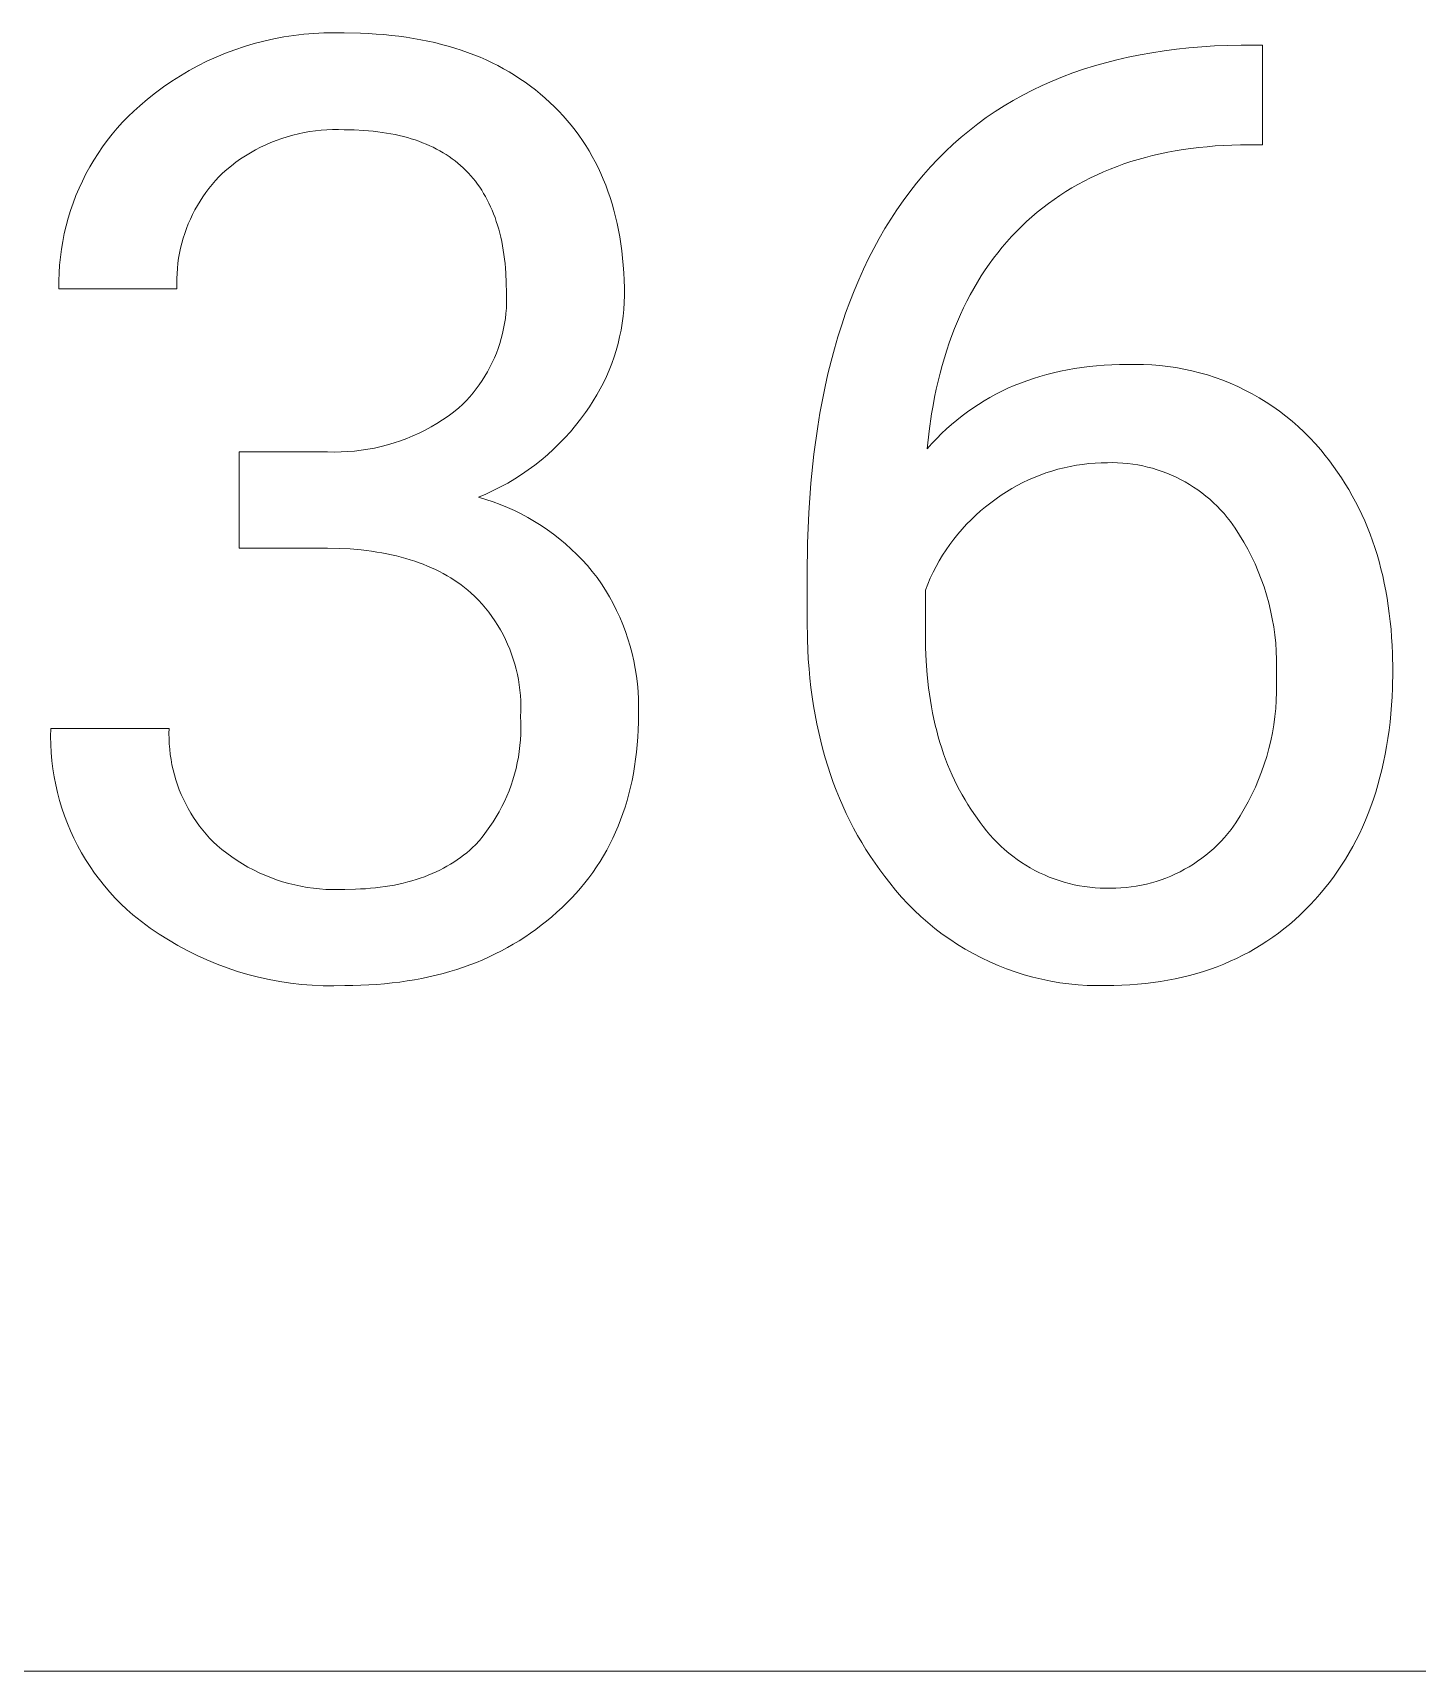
# Model space of a CAD drawing. Header units: millimetres. Extents: x 0 to 5466, y 0 to 3819.
# Drawn here: x 4465.8 to 4543.1, y 305.5 to 397 of the extents above; entities that cross this region are included whole.
import ezdxf

# ---------------------------------------------------------------- set-up
doc = ezdxf.new("R2010")
doc.units = ezdxf.units.MM
doc.header["$MEASUREMENT"] = 0
doc.layers.add('Domyślny', color=7, linetype='Continuous', true_color=0x000000)

msp = doc.modelspace()

# ---------------------------------------------------------------- linework, layer by layer
at = {"layer": 'Domyślny', "color": 18, "lineweight": 15, "true_color": 0x000000}
for p, q in [((4482.035, 396.997), (4482.599, 397.005)), ((4482.599, 397.005), (4483.163, 396.992)), ((4477.066, 396.061), (4477.601, 396.241)), ((4477.601, 396.241), (4478.142, 396.402)), ((4478.142, 396.402), (4478.687, 396.545)), ((4478.687, 396.545), (4479.238, 396.668)), ((4479.238, 396.668), (4479.792, 396.773)), ((4479.792, 396.773), (4480.349, 396.858)), ((4480.349, 396.858), (4480.91, 396.924)), ((4480.91, 396.924), (4481.472, 396.97)), ((4481.472, 396.97), (4482.035, 396.997)), ((4483.163, 396.992), (4484.068, 396.978)), ((4484.068, 396.978), (4484.512, 396.959)), ((4484.512, 396.959), (4484.949, 396.933)), ((4484.949, 396.933), (4485.379, 396.899)), ((4485.379, 396.899), (4485.804, 396.858)), ((4485.804, 396.858), (4486.222, 396.809)), ((4486.222, 396.809), (4486.634, 396.753)), ((4486.634, 396.753), (4487.039, 396.689)), ((4487.039, 396.689), (4487.439, 396.618)), ((4487.439, 396.618), (4487.832, 396.539)), ((4487.832, 396.539), (4488.219, 396.452)), ((4488.219, 396.452), (4488.599, 396.358)), ((4488.599, 396.358), (4488.974, 396.256)), ((4488.974, 396.256), (4489.342, 396.147)), ((4489.342, 396.147), (4489.704, 396.03)), ((4528.946, 395.995), (4529.635, 396.084)), ((4529.635, 396.084), (4530.335, 396.159)), ((4530.335, 396.159), (4531.047, 396.22)), ((4531.047, 396.22), (4531.77, 396.266)), ((4531.77, 396.266), (4532.505, 396.298)), ((4532.505, 396.298), (4533.252, 396.315)), ((4533.252, 396.315), (4534.435, 396.315)), ((4534.435, 396.315), (4534.435, 390.746)), ((4475, 395.161), (4475.504, 395.413)), ((4475.504, 395.413), (4476.017, 395.647)), ((4476.017, 395.647), (4476.538, 395.863)), ((4476.538, 395.863), (4477.066, 396.061)), ((4489.704, 396.03), (4490.059, 395.906)), ((4490.059, 395.906), (4490.409, 395.773)), ((4490.409, 395.773), (4490.752, 395.634)), ((4490.752, 395.634), (4491.089, 395.486)), ((4491.089, 395.486), (4491.419, 395.331)), ((4491.419, 395.331), (4491.744, 395.168)), ((4491.744, 395.168), (4492.062, 394.998)), ((4525.059, 395.155), (4525.678, 395.331)), ((4525.678, 395.331), (4526.308, 395.493)), ((4526.308, 395.493), (4526.95, 395.64)), ((4526.95, 395.64), (4527.604, 395.773)), ((4527.604, 395.773), (4528.269, 395.891)), ((4528.269, 395.891), (4528.946, 395.995)), ((4473.077, 393.984), (4473.542, 394.303)), ((4473.542, 394.303), (4474.018, 394.606)), ((4474.018, 394.606), (4474.504, 394.892)), ((4474.504, 394.892), (4475, 395.161)), ((4492.062, 394.998), (4492.374, 394.82)), ((4492.374, 394.82), (4492.68, 394.634)), ((4492.68, 394.634), (4492.98, 394.44)), ((4492.98, 394.44), (4493.273, 394.239)), ((4522.14, 394.058), (4522.7, 394.307)), ((4522.7, 394.307), (4523.273, 394.54)), ((4523.273, 394.54), (4523.857, 394.76)), ((4523.857, 394.76), (4524.452, 394.965)), ((4524.452, 394.965), (4525.059, 395.155)), ((4472.181, 393.299), (4472.623, 393.65)), ((4472.623, 393.65), (4473.077, 393.984)), ((4493.273, 394.239), (4493.56, 394.03)), ((4493.56, 394.03), (4493.841, 393.813)), ((4493.841, 393.813), (4494.116, 393.588)), ((4494.116, 393.588), (4494.385, 393.356)), ((4494.385, 393.356), (4494.647, 393.116)), ((4520.527, 393.227), (4521.053, 393.519)), ((4521.053, 393.519), (4521.591, 393.796)), ((4521.591, 393.796), (4522.14, 394.058)), ((4471.102, 392.328), (4471.422, 392.636)), ((4471.422, 392.636), (4471.751, 392.934)), ((4471.751, 392.934), (4472.181, 393.299)), ((4494.647, 393.116), (4494.903, 392.872)), ((4494.903, 392.872), (4495.15, 392.623)), ((4495.15, 392.623), (4495.389, 392.367)), ((4519.02, 392.265), (4519.511, 392.6)), ((4519.511, 392.6), (4520.013, 392.921)), ((4520.013, 392.921), (4520.527, 393.227)), ((4470.209, 391.34), (4470.496, 391.679)), ((4470.496, 391.679), (4470.794, 392.009)), ((4470.794, 392.009), (4471.102, 392.328)), ((4481.558, 391.532), (4481.239, 391.488)), ((4481.878, 391.565), (4481.558, 391.532)), ((4482.198, 391.587), (4481.878, 391.565)), ((4482.52, 391.598), (4482.198, 391.587)), ((4482.841, 391.598), (4482.52, 391.598)), ((4483.163, 391.587), (4482.841, 391.598)), ((4483.72, 391.578), (4483.163, 391.587)), ((4484.26, 391.552), (4483.72, 391.578)), ((4484.524, 391.532), (4484.26, 391.552)), ((4484.783, 391.507), (4484.524, 391.532)), ((4495.389, 392.367), (4495.621, 392.105)), ((4495.621, 392.105), (4495.844, 391.837)), ((4495.844, 391.837), (4496.059, 391.563)), ((4496.059, 391.563), (4496.266, 391.283)), ((4517.617, 391.173), (4518.073, 391.552)), ((4518.073, 391.552), (4518.54, 391.916)), ((4518.54, 391.916), (4519.02, 392.265)), ((4469.42, 390.268), (4469.671, 390.634)), ((4469.671, 390.634), (4469.934, 390.992)), ((4469.934, 390.992), (4470.209, 391.34)), ((4478.492, 390.613), (4478.207, 390.465)), ((4478.782, 390.752), (4478.492, 390.613)), ((4479.077, 390.88), (4478.782, 390.752)), ((4479.376, 390.998), (4479.077, 390.88)), ((4479.679, 391.106), (4479.376, 390.998)), ((4479.985, 391.204), (4479.679, 391.106)), ((4480.295, 391.291), (4479.985, 391.204)), ((4480.607, 391.367), (4480.295, 391.291)), ((4480.922, 391.433), (4480.607, 391.367)), ((4481.239, 391.488), (4480.922, 391.433)), ((4485.037, 391.479), (4484.783, 391.507)), ((4485.287, 391.445), (4485.037, 391.479)), ((4485.533, 391.408), (4485.287, 391.445)), ((4485.774, 391.366), (4485.533, 391.408)), ((4486.011, 391.319), (4485.774, 391.366)), ((4486.243, 391.268), (4486.011, 391.319)), ((4486.471, 391.213), (4486.243, 391.268)), ((4486.695, 391.153), (4486.471, 391.213)), ((4486.914, 391.089), (4486.695, 391.153)), ((4487.128, 391.02), (4486.914, 391.089)), ((4487.338, 390.947), (4487.128, 391.02)), ((4487.544, 390.869), (4487.338, 390.947)), ((4487.746, 390.787), (4487.544, 390.869)), ((4487.943, 390.701), (4487.746, 390.787)), ((4488.135, 390.61), (4487.943, 390.701)), ((4488.323, 390.515), (4488.135, 390.61)), ((4496.266, 391.283), (4496.466, 390.997)), ((4496.466, 390.997), (4496.657, 390.705)), ((4496.657, 390.705), (4496.84, 390.407)), ((4516.739, 390.373), (4517.172, 390.78)), ((4517.172, 390.78), (4517.617, 391.173)), ((4530.894, 390.599), (4530.448, 390.545)), ((4531.346, 390.645), (4530.894, 390.599)), ((4531.805, 390.683), (4531.346, 390.645)), ((4532.269, 390.712), (4531.805, 390.683)), ((4532.739, 390.733), (4532.269, 390.712)), ((4533.216, 390.746), (4532.739, 390.733)), ((4534.435, 390.746), (4533.216, 390.746)), ((4468.956, 389.511), (4469.182, 389.893)), ((4469.182, 389.893), (4469.42, 390.268)), ((4477.121, 389.776), (4476.865, 389.582)), ((4477.383, 389.962), (4477.121, 389.776)), ((4477.652, 390.139), (4477.383, 389.962)), ((4477.927, 390.307), (4477.652, 390.139)), ((4478.207, 390.465), (4477.927, 390.307)), ((4488.507, 390.415), (4488.323, 390.515)), ((4488.686, 390.31), (4488.507, 390.415)), ((4488.861, 390.202), (4488.686, 390.31)), ((4489.031, 390.089), (4488.861, 390.202)), ((4489.197, 389.971), (4489.031, 390.089)), ((4489.359, 389.849), (4489.197, 389.971)), ((4489.516, 389.723), (4489.359, 389.849)), ((4489.669, 389.592), (4489.516, 389.723)), ((4496.84, 390.407), (4497.015, 390.103)), ((4497.015, 390.103), (4497.182, 389.793)), ((4497.182, 389.793), (4497.341, 389.477)), ((4515.909, 389.515), (4516.318, 389.951)), ((4516.318, 389.951), (4516.739, 390.373)), ((4526.707, 389.681), (4526.322, 389.543)), ((4527.099, 389.81), (4526.707, 389.681)), ((4527.496, 389.931), (4527.099, 389.81)), ((4527.9, 390.044), (4527.496, 389.931)), ((4528.309, 390.148), (4527.9, 390.044)), ((4528.725, 390.244), (4528.309, 390.148)), ((4529.147, 390.332), (4528.725, 390.244)), ((4529.574, 390.411), (4529.147, 390.332)), ((4530.008, 390.482), (4529.574, 390.411)), ((4530.448, 390.545), (4530.008, 390.482)), ((4468.544, 388.724), (4468.743, 389.121)), ((4468.743, 389.121), (4468.956, 389.511)), ((4476.173, 388.963), (4475.978, 388.753)), ((4476.374, 389.166), (4476.173, 388.963)), ((4476.616, 389.378), (4476.374, 389.166)), ((4476.865, 389.582), (4476.616, 389.378)), ((4489.817, 389.456), (4489.669, 389.592)), ((4489.961, 389.317), (4489.817, 389.456)), ((4490.1, 389.172), (4489.961, 389.317)), ((4490.235, 389.024), (4490.1, 389.172)), ((4490.366, 388.87), (4490.235, 389.024)), ((4490.492, 388.713), (4490.366, 388.87)), ((4497.341, 389.477), (4497.491, 389.155)), ((4497.491, 389.155), (4497.634, 388.827)), ((4497.634, 388.827), (4497.769, 388.493)), ((4515.124, 388.599), (4515.511, 389.064)), ((4515.511, 389.064), (4515.909, 389.515)), ((4524.842, 388.907), (4524.487, 388.728)), ((4525.203, 389.079), (4524.842, 388.907)), ((4525.57, 389.242), (4525.203, 389.079)), ((4525.943, 389.396), (4525.57, 389.242)), ((4526.322, 389.543), (4525.943, 389.396)), ((4468.027, 387.497), (4468.185, 387.912)), ((4468.185, 387.912), (4468.358, 388.321)), ((4468.358, 388.321), (4468.544, 388.724)), ((4475.275, 387.851), (4475.119, 387.611)), ((4475.439, 388.085), (4475.275, 387.851)), ((4475.611, 388.314), (4475.439, 388.085)), ((4475.791, 388.536), (4475.611, 388.314)), ((4475.978, 388.753), (4475.791, 388.536)), ((4490.613, 388.551), (4490.492, 388.713)), ((4490.731, 388.384), (4490.613, 388.551)), ((4490.844, 388.213), (4490.731, 388.384)), ((4490.952, 388.038), (4490.844, 388.213)), ((4491.056, 387.858), (4490.952, 388.038)), ((4491.156, 387.673), (4491.056, 387.858)), ((4497.769, 388.493), (4497.895, 388.153)), ((4497.895, 388.153), (4498.013, 387.807)), ((4514.384, 387.627), (4514.748, 388.119)), ((4514.748, 388.119), (4515.124, 388.599)), ((4523.128, 387.925), (4522.804, 387.703)), ((4523.459, 388.138), (4523.128, 387.925)), ((4523.796, 388.343), (4523.459, 388.138)), ((4524.138, 388.54), (4523.796, 388.343)), ((4524.487, 388.728), (4524.138, 388.54)), ((4467.752, 386.653), (4467.882, 387.077)), ((4467.882, 387.077), (4468.027, 387.497)), ((4474.83, 387.117), (4474.699, 386.862)), ((4474.97, 387.366), (4474.83, 387.117)), ((4475.119, 387.611), (4474.97, 387.366)), ((4491.251, 387.484), (4491.156, 387.673)), ((4491.341, 387.291), (4491.251, 387.484)), ((4491.428, 387.093), (4491.341, 387.291)), ((4491.51, 386.891), (4491.428, 387.093)), ((4498.013, 387.807), (4498.124, 387.455)), ((4498.124, 387.455), (4498.226, 387.097)), ((4498.226, 387.097), (4498.32, 386.733)), ((4513.691, 386.603), (4514.032, 387.122)), ((4514.032, 387.122), (4514.384, 387.627)), ((4521.867, 386.987), (4521.567, 386.732)), ((4522.173, 387.234), (4521.867, 386.987)), ((4522.486, 387.473), (4522.173, 387.234)), ((4522.804, 387.703), (4522.486, 387.473)), ((4467.535, 385.792), (4467.636, 386.224)), ((4467.636, 386.224), (4467.752, 386.653)), ((4474.357, 386.075), (4474.262, 385.805)), ((4474.462, 386.341), (4474.357, 386.075)), ((4474.576, 386.604), (4474.462, 386.341)), ((4474.699, 386.862), (4474.576, 386.604)), ((4491.587, 386.684), (4491.51, 386.891)), ((4491.66, 386.473), (4491.587, 386.684)), ((4491.729, 386.258), (4491.66, 386.473)), ((4491.793, 386.038), (4491.729, 386.258)), ((4491.853, 385.813), (4491.793, 386.038)), ((4498.32, 386.733), (4498.406, 386.364)), ((4498.406, 386.364), (4498.483, 385.988)), ((4513.046, 385.526), (4513.363, 386.071)), ((4513.363, 386.071), (4513.691, 386.603)), ((4520.985, 386.196), (4520.705, 385.916)), ((4521.273, 386.468), (4520.985, 386.196)), ((4521.567, 386.732), (4521.273, 386.468)), ((4467.376, 384.919), (4467.448, 385.357)), ((4467.448, 385.357), (4467.535, 385.792)), ((4474.097, 385.257), (4474.029, 384.979)), ((4474.175, 385.532), (4474.097, 385.257)), ((4474.262, 385.805), (4474.175, 385.532)), ((4491.908, 385.584), (4491.853, 385.813)), ((4491.959, 385.35), (4491.908, 385.584)), ((4492.005, 385.113), (4491.959, 385.35)), ((4492.047, 384.87), (4492.005, 385.113)), ((4498.483, 385.988), (4498.553, 385.606)), ((4498.553, 385.606), (4498.614, 385.219)), ((4498.614, 385.219), (4498.668, 384.826)), ((4512.742, 384.968), (4513.046, 385.526)), ((4520.169, 385.336), (4519.912, 385.035)), ((4520.433, 385.629), (4520.169, 385.336)), ((4520.705, 385.916), (4520.433, 385.629)), ((4467.276, 384.036), (4467.318, 384.478)), ((4467.318, 384.478), (4467.376, 384.919)), ((4473.921, 384.417), (4473.881, 384.134)), ((4473.97, 384.699), (4473.921, 384.417)), ((4474.029, 384.979), (4473.97, 384.699)), ((4492.085, 384.623), (4492.047, 384.87)), ((4492.118, 384.372), (4492.085, 384.623)), ((4492.147, 384.116), (4492.118, 384.372)), ((4498.668, 384.826), (4498.713, 384.426)), ((4498.713, 384.426), (4498.75, 384.021)), ((4512.168, 383.813), (4512.449, 384.397)), ((4512.449, 384.397), (4512.742, 384.968)), ((4519.42, 384.413), (4519.185, 384.091)), ((4519.662, 384.727), (4519.42, 384.413)), ((4519.912, 385.035), (4519.662, 384.727)), ((4467.235, 383.149), (4467.248, 383.593)), ((4467.248, 383.593), (4467.276, 384.036)), ((4473.819, 383.278), (4473.818, 382.991)), ((4473.83, 383.564), (4473.819, 383.278)), ((4473.851, 383.849), (4473.83, 383.564)), ((4473.881, 384.134), (4473.851, 383.849)), ((4492.171, 383.856), (4492.147, 384.116)), ((4492.191, 383.591), (4492.171, 383.856)), ((4492.218, 383.048), (4492.191, 383.591)), ((4498.75, 384.021), (4498.778, 383.61)), ((4498.778, 383.61), (4498.799, 383.193)), ((4511.9, 383.216), (4512.168, 383.813)), ((4518.738, 383.427), (4518.525, 383.085)), ((4518.958, 383.763), (4518.738, 383.427)), ((4519.185, 384.091), (4518.958, 383.763)), ((4467.238, 382.705), (4467.235, 383.149)), ((4473.826, 382.705), (4467.238, 382.705)), ((4473.818, 382.991), (4473.826, 382.705)), ((4492.227, 382.487), (4492.218, 383.048)), ((4492.234, 382.2), (4492.227, 382.487)), ((4498.799, 383.193), (4498.811, 382.77)), ((4498.811, 382.77), (4498.815, 382.341)), ((4511.398, 381.981), (4511.643, 382.605)), ((4511.643, 382.605), (4511.9, 383.216)), ((4518.123, 382.379), (4517.932, 382.016)), ((4518.32, 382.735), (4518.123, 382.379)), ((4518.525, 383.085), (4518.32, 382.735)), ((4492.196, 381.34), (4492.219, 381.626)), ((4492.219, 381.626), (4492.232, 381.913)), ((4492.232, 381.913), (4492.234, 382.2)), ((4498.779, 381.564), (4498.741, 381.177)), ((4498.804, 381.952), (4498.779, 381.564)), ((4498.815, 382.341), (4498.804, 381.952)), ((4511.165, 381.345), (4511.398, 381.981)), ((4517.75, 381.645), (4517.574, 381.268)), ((4517.932, 382.016), (4517.75, 381.645)), ((4492.069, 380.488), (4492.122, 380.771)), ((4492.122, 380.771), (4492.164, 381.055)), ((4492.164, 381.055), (4492.196, 381.34)), ((4498.69, 380.792), (4498.625, 380.408)), ((4498.741, 381.177), (4498.69, 380.792)), ((4510.735, 380.031), (4510.944, 380.695)), ((4510.944, 380.695), (4511.165, 381.345)), ((4517.406, 380.884), (4517.246, 380.493)), ((4517.574, 381.268), (4517.406, 380.884)), ((4491.763, 379.383), (4491.854, 379.655)), ((4491.854, 379.655), (4491.935, 379.93)), ((4491.935, 379.93), (4492.007, 380.208)), ((4492.007, 380.208), (4492.069, 380.488)), ((4498.456, 379.649), (4498.352, 379.274)), ((4498.547, 380.027), (4498.456, 379.649)), ((4498.625, 380.408), (4498.547, 380.027)), ((4510.538, 379.355), (4510.735, 380.031)), ((4516.947, 379.689), (4516.809, 379.277)), ((4517.093, 380.094), (4516.947, 379.689)), ((4517.246, 380.493), (4517.093, 380.094)), ((4491.434, 378.587), (4491.553, 378.848)), ((4491.553, 378.848), (4491.663, 379.114)), ((4491.663, 379.114), (4491.763, 379.383)), ((4498.235, 378.903), (4498.106, 378.536)), ((4498.352, 379.274), (4498.235, 378.903)), ((4510.353, 378.666), (4510.538, 379.355)), ((4516.678, 378.858), (4516.554, 378.431)), ((4516.809, 379.277), (4516.678, 378.858)), ((4490.87, 377.588), (4491.024, 377.83)), ((4491.024, 377.83), (4491.169, 378.078)), ((4491.169, 378.078), (4491.306, 378.33)), ((4491.306, 378.33), (4491.434, 378.587)), ((4497.809, 377.817), (4497.642, 377.466)), ((4497.964, 378.174), (4497.809, 377.817)), ((4498.106, 378.536), (4497.964, 378.174)), ((4510.018, 377.247), (4510.18, 377.963)), ((4510.18, 377.963), (4510.353, 378.666)), ((4516.438, 377.998), (4516.329, 377.558)), ((4516.554, 378.431), (4516.438, 377.998)), ((4521.648, 377.704), (4522.017, 377.819)), ((4522.017, 377.819), (4522.392, 377.924)), ((4522.392, 377.924), (4522.773, 378.021)), ((4522.773, 378.021), (4523.159, 378.108)), ((4523.159, 378.108), (4523.552, 378.186)), ((4523.552, 378.186), (4523.95, 378.254)), ((4523.95, 378.254), (4524.354, 378.314)), ((4524.354, 378.314), (4524.764, 378.364)), ((4524.764, 378.364), (4525.179, 378.406)), ((4525.179, 378.406), (4525.601, 378.438)), ((4525.601, 378.438), (4526.028, 378.461)), ((4526.028, 378.461), (4526.461, 378.475)), ((4526.461, 378.475), (4526.9, 378.479)), ((4526.9, 378.479), (4527.352, 378.49)), ((4527.352, 378.49), (4527.805, 378.485)), ((4527.805, 378.485), (4528.257, 378.465)), ((4528.257, 378.465), (4528.708, 378.429)), ((4528.708, 378.429), (4529.158, 378.379)), ((4529.158, 378.379), (4529.605, 378.313)), ((4529.605, 378.313), (4530.051, 378.232)), ((4530.051, 378.232), (4530.493, 378.136)), ((4530.493, 378.136), (4530.932, 378.026)), ((4530.932, 378.026), (4531.367, 377.9)), ((4531.367, 377.9), (4531.797, 377.76)), ((4490.172, 376.677), (4490.358, 376.895)), ((4490.358, 376.895), (4490.537, 377.12)), ((4490.537, 377.12), (4490.707, 377.351)), ((4490.707, 377.351), (4490.87, 377.588)), ((4497.463, 377.121), (4497.272, 376.782)), ((4497.642, 377.466), (4497.463, 377.121)), ((4509.869, 376.518), (4510.018, 377.247)), ((4516.228, 377.111), (4516.134, 376.657)), ((4516.329, 377.558), (4516.228, 377.111)), ((4519.555, 376.824), (4519.889, 376.993)), ((4519.889, 376.993), (4520.229, 377.154)), ((4520.229, 377.154), (4520.575, 377.305)), ((4520.575, 377.305), (4520.927, 377.447)), ((4520.927, 377.447), (4521.285, 377.58)), ((4521.285, 377.58), (4521.648, 377.704)), ((4531.797, 377.76), (4532.222, 377.606)), ((4532.222, 377.606), (4532.642, 377.437)), ((4532.642, 377.437), (4533.056, 377.254)), ((4533.056, 377.254), (4533.463, 377.057)), ((4533.463, 377.057), (4533.864, 376.847)), ((4489.274, 375.829), (4489.569, 376.062)), ((4489.569, 376.062), (4489.777, 376.26)), ((4489.777, 376.26), (4489.978, 376.465)), ((4489.978, 376.465), (4490.172, 376.677)), ((4496.856, 376.125), (4496.631, 375.807)), ((4497.07, 376.45), (4496.856, 376.125)), ((4497.272, 376.782), (4497.07, 376.45)), ((4509.732, 375.776), (4509.869, 376.518)), ((4516.047, 376.195), (4515.968, 375.727)), ((4516.134, 376.657), (4516.047, 376.195)), ((4517.968, 375.838), (4518.274, 376.053)), ((4518.274, 376.053), (4518.585, 376.26)), ((4518.585, 376.26), (4518.903, 376.457)), ((4518.903, 376.457), (4519.226, 376.645)), ((4519.226, 376.645), (4519.555, 376.824)), ((4533.864, 376.847), (4534.257, 376.623)), ((4534.257, 376.623), (4534.643, 376.386)), ((4534.643, 376.386), (4535.02, 376.136)), ((4535.02, 376.136), (4535.389, 375.874)), ((4488.016, 375.003), (4488.341, 375.193)), ((4488.341, 375.193), (4488.659, 375.395)), ((4488.659, 375.395), (4488.97, 375.607)), ((4488.97, 375.607), (4489.274, 375.829)), ((4496.085, 375.081), (4495.793, 374.733)), ((4496.364, 375.44), (4496.085, 375.081)), ((4496.631, 375.807), (4496.364, 375.44)), ((4509.606, 375.02), (4509.732, 375.776)), ((4515.968, 375.727), (4515.832, 374.769)), ((4516.801, 374.884), (4517.084, 375.136)), ((4517.084, 375.136), (4517.373, 375.379)), ((4517.373, 375.379), (4517.667, 375.613)), ((4517.667, 375.613), (4517.968, 375.838)), ((4535.389, 375.874), (4535.748, 375.599)), ((4535.748, 375.599), (4536.098, 375.312)), ((4536.098, 375.312), (4536.439, 375.014)), ((4485.947, 374.106), (4486.304, 374.226)), ((4486.304, 374.226), (4486.657, 374.358)), ((4486.657, 374.358), (4487.005, 374.501)), ((4487.005, 374.501), (4487.347, 374.657)), ((4487.347, 374.657), (4487.685, 374.824)), ((4487.685, 374.824), (4488.016, 375.003)), ((4495.49, 374.394), (4495.176, 374.066)), ((4495.793, 374.733), (4495.49, 374.394)), ((4509.391, 373.47), (4509.606, 375.02)), ((4515.832, 374.769), (4515.725, 373.783)), ((4515.986, 374.072), (4516.252, 374.352)), ((4516.252, 374.352), (4516.523, 374.623)), ((4516.523, 374.623), (4516.801, 374.884)), ((4536.439, 375.014), (4536.768, 374.704)), ((4536.768, 374.704), (4537.088, 374.383)), ((4537.088, 374.383), (4537.396, 374.052)), ((4477.302, 373.605), (4482.235, 373.605)), ((4477.302, 368.236), (4477.302, 373.605)), ((4482.235, 373.605), (4482.611, 373.597)), ((4482.611, 373.597), (4482.987, 373.603)), ((4482.987, 373.603), (4483.363, 373.621)), ((4483.363, 373.621), (4483.739, 373.652)), ((4483.739, 373.652), (4484.113, 373.696)), ((4484.113, 373.696), (4484.485, 373.752)), ((4484.485, 373.752), (4484.855, 373.822)), ((4484.855, 373.822), (4485.222, 373.904)), ((4485.222, 373.904), (4485.586, 373.999)), ((4485.586, 373.999), (4485.947, 374.106)), ((4494.514, 373.443), (4494.168, 373.149)), ((4494.85, 373.749), (4494.514, 373.443)), ((4495.176, 374.066), (4494.85, 373.749)), ((4509.224, 371.867), (4509.391, 373.47)), ((4515.725, 373.783), (4515.986, 374.072)), ((4537.396, 374.052), (4537.693, 373.711)), ((4537.693, 373.711), (4537.941, 373.411)), ((4537.941, 373.411), (4538.182, 373.106)), ((4493.072, 372.339), (4492.689, 372.095)), ((4493.446, 372.597), (4493.072, 372.339)), ((4493.812, 372.867), (4493.446, 372.597)), ((4494.168, 373.149), (4493.812, 372.867)), ((4522.022, 372.309), (4521.697, 372.179)), ((4522.351, 372.428), (4522.022, 372.309)), ((4522.685, 372.536), (4522.351, 372.428)), ((4523.021, 372.633), (4522.685, 372.536)), ((4523.36, 372.719), (4523.021, 372.633)), ((4523.703, 372.794), (4523.36, 372.719)), ((4524.047, 372.857), (4523.703, 372.794)), ((4524.393, 372.909), (4524.047, 372.857)), ((4524.741, 372.949), (4524.393, 372.909)), ((4525.09, 372.978), (4524.741, 372.949)), ((4525.44, 372.995), (4525.09, 372.978)), ((4525.79, 373.001), (4525.44, 372.995)), ((4526.072, 373.004), (4525.79, 373.001)), ((4526.354, 372.998), (4526.072, 373.004)), ((4526.635, 372.982), (4526.354, 372.998)), ((4526.916, 372.957), (4526.635, 372.982)), ((4527.196, 372.922), (4526.916, 372.957)), ((4527.474, 372.878), (4527.196, 372.922)), ((4527.751, 372.824), (4527.474, 372.878)), ((4528.026, 372.761), (4527.751, 372.824)), ((4528.299, 372.689), (4528.026, 372.761)), ((4528.569, 372.607), (4528.299, 372.689)), ((4528.836, 372.517), (4528.569, 372.607)), ((4529.1, 372.417), (4528.836, 372.517)), ((4529.36, 372.309), (4529.1, 372.417)), ((4529.616, 372.192), (4529.36, 372.309)), ((4538.182, 373.106), (4538.414, 372.795)), ((4538.414, 372.795), (4538.639, 372.48)), ((4538.639, 372.48), (4538.856, 372.158)), ((4491.493, 371.441), (4491.08, 371.251)), ((4491.899, 371.646), (4491.493, 371.441)), ((4492.298, 371.863), (4491.899, 371.646)), ((4492.689, 372.095), (4492.298, 371.863)), ((4509.105, 370.211), (4509.224, 371.867)), ((4520.445, 371.555), (4520.145, 371.373)), ((4520.75, 371.726), (4520.445, 371.555)), ((4521.06, 371.888), (4520.75, 371.726)), ((4521.376, 372.039), (4521.06, 371.888)), ((4521.697, 372.179), (4521.376, 372.039)), ((4529.869, 372.066), (4529.616, 372.192)), ((4530.117, 371.932), (4529.869, 372.066)), ((4530.36, 371.789), (4530.117, 371.932)), ((4530.598, 371.638), (4530.36, 371.789)), ((4530.831, 371.48), (4530.598, 371.638)), ((4531.059, 371.313), (4530.831, 371.48)), ((4538.856, 372.158), (4539.064, 371.831)), ((4539.064, 371.831), (4539.265, 371.499)), ((4539.265, 371.499), (4539.458, 371.161)), ((4491.08, 371.251), (4490.661, 371.075)), ((4490.661, 371.075), (4491.072, 370.953)), ((4491.072, 370.953), (4491.478, 370.818)), ((4491.478, 370.818), (4491.879, 370.668)), ((4491.879, 370.668), (4492.275, 370.505)), ((4492.275, 370.505), (4492.666, 370.329)), ((4518.983, 370.545), (4518.702, 370.313)), ((4519.27, 370.768), (4518.983, 370.545)), ((4519.565, 370.981), (4519.27, 370.768)), ((4519.852, 371.182), (4519.565, 370.981)), ((4520.145, 371.373), (4519.852, 371.182)), ((4531.281, 371.139), (4531.059, 371.313)), ((4531.496, 370.957), (4531.281, 371.139)), ((4531.706, 370.769), (4531.496, 370.957)), ((4531.909, 370.573), (4531.706, 370.769)), ((4532.105, 370.37), (4531.909, 370.573)), ((4539.458, 371.161), (4539.642, 370.818)), ((4539.642, 370.818), (4539.819, 370.469)), ((4492.666, 370.329), (4493.05, 370.14)), ((4493.05, 370.14), (4493.427, 369.937)), ((4493.427, 369.937), (4493.797, 369.722)), ((4493.797, 369.722), (4494.16, 369.494)), ((4509.033, 368.502), (4509.105, 370.211)), ((4517.911, 369.562), (4517.665, 369.294)), ((4518.167, 369.821), (4517.911, 369.562)), ((4518.43, 370.072), (4518.167, 369.821)), ((4518.702, 370.313), (4518.43, 370.072)), ((4532.295, 370.161), (4532.105, 370.37)), ((4532.477, 369.946), (4532.295, 370.161)), ((4532.651, 369.725), (4532.477, 369.946)), ((4532.913, 369.348), (4532.651, 369.725)), ((4539.819, 370.469), (4539.988, 370.115)), ((4539.988, 370.115), (4540.149, 369.755)), ((4540.149, 369.755), (4540.302, 369.39)), ((4494.16, 369.494), (4494.515, 369.255)), ((4494.515, 369.255), (4494.861, 369.003)), ((4494.861, 369.003), (4495.199, 368.74)), ((4495.199, 368.74), (4495.527, 368.465)), ((4517.201, 368.735), (4516.983, 368.444)), ((4517.428, 369.019), (4517.201, 368.735)), ((4517.665, 369.294), (4517.428, 369.019)), ((4533.162, 368.963), (4532.913, 369.348)), ((4533.398, 368.57), (4533.162, 368.963)), ((4540.302, 369.39), (4540.447, 369.02)), ((4540.447, 369.02), (4540.585, 368.644)), ((4540.585, 368.644), (4540.714, 368.262)), ((4482.235, 368.236), (4477.302, 368.236)), ((4482.88, 368.22), (4482.235, 368.236)), ((4483.506, 368.185), (4482.88, 368.22)), ((4484.112, 368.131), (4483.506, 368.185)), ((4484.408, 368.097), (4484.112, 368.131)), ((4484.699, 368.059), (4484.408, 368.097)), ((4484.985, 368.016), (4484.699, 368.059)), ((4485.267, 367.968), (4484.985, 368.016)), ((4485.543, 367.915), (4485.267, 367.968)), ((4485.815, 367.858), (4485.543, 367.915)), ((4486.081, 367.796), (4485.815, 367.858)), ((4486.343, 367.73), (4486.081, 367.796)), ((4486.601, 367.659), (4486.343, 367.73)), ((4495.527, 368.465), (4495.846, 368.179)), ((4495.846, 368.179), (4496.156, 367.883)), ((4496.156, 367.883), (4496.455, 367.576)), ((4509.009, 366.74), (4509.033, 368.502)), ((4516.577, 367.84), (4516.389, 367.528)), ((4516.775, 368.145), (4516.577, 367.84)), ((4516.983, 368.444), (4516.775, 368.145)), ((4533.621, 368.169), (4533.398, 368.57)), ((4533.83, 367.761), (4533.621, 368.169)), ((4534.026, 367.347), (4533.83, 367.761)), ((4540.714, 368.262), (4540.836, 367.875)), ((4540.836, 367.875), (4540.949, 367.482)), ((4486.853, 367.583), (4486.601, 367.659)), ((4487.101, 367.503), (4486.853, 367.583)), ((4487.343, 367.418), (4487.101, 367.503)), ((4487.581, 367.328), (4487.343, 367.418)), ((4487.815, 367.234), (4487.581, 367.328)), ((4488.043, 367.135), (4487.815, 367.234)), ((4488.267, 367.031), (4488.043, 367.135)), ((4488.486, 366.923), (4488.267, 367.031)), ((4488.7, 366.81), (4488.486, 366.923)), ((4496.455, 367.576), (4496.743, 367.26)), ((4496.743, 367.26), (4497.02, 366.933)), ((4497.02, 366.933), (4497.286, 366.598)), ((4516.047, 366.887), (4515.892, 366.557)), ((4516.213, 367.21), (4516.047, 366.887)), ((4516.389, 367.528), (4516.213, 367.21)), ((4534.207, 366.925), (4534.026, 367.347)), ((4534.374, 366.498), (4534.207, 366.925)), ((4540.949, 367.482), (4541.055, 367.084)), ((4541.055, 367.084), (4541.153, 366.681)), ((4488.909, 366.693), (4488.7, 366.81)), ((4489.114, 366.571), (4488.909, 366.693)), ((4489.314, 366.444), (4489.114, 366.571)), ((4489.509, 366.313), (4489.314, 366.444)), ((4489.7, 366.177), (4489.509, 366.313)), ((4489.885, 366.037), (4489.7, 366.177)), ((4490.066, 365.892), (4489.885, 366.037)), ((4497.286, 366.598), (4497.529, 366.246)), ((4497.529, 366.246), (4497.76, 365.885)), ((4509.009, 364.228), (4509.009, 366.74)), ((4515.748, 366.223), (4515.616, 365.885)), ((4515.892, 366.557), (4515.748, 366.223)), ((4534.527, 366.066), (4534.374, 366.498)), ((4534.665, 365.629), (4534.527, 366.066)), ((4541.153, 366.681), (4541.243, 366.272)), ((4541.243, 366.272), (4541.325, 365.857)), ((4490.243, 365.743), (4490.066, 365.892)), ((4490.457, 365.538), (4490.243, 365.743)), ((4490.664, 365.326), (4490.457, 365.538)), ((4490.863, 365.107), (4490.664, 365.326)), ((4491.055, 364.882), (4490.863, 365.107)), ((4497.76, 365.885), (4497.978, 365.517)), ((4497.978, 365.517), (4498.183, 365.142)), ((4498.183, 365.142), (4498.375, 364.759)), ((4515.616, 365.885), (4515.616, 363.482)), ((4534.788, 365.187), (4534.665, 365.629)), ((4534.897, 364.741), (4534.788, 365.187)), ((4541.325, 365.857), (4541.399, 365.437)), ((4541.399, 365.437), (4541.465, 365.011)), ((4541.465, 365.011), (4541.524, 364.58)), ((4491.239, 364.65), (4491.055, 364.882)), ((4491.415, 364.412), (4491.239, 364.65)), ((4491.583, 364.168), (4491.415, 364.412)), ((4491.742, 363.918), (4491.583, 364.168)), ((4498.375, 364.759), (4498.554, 364.371)), ((4498.554, 364.371), (4498.72, 363.976)), ((4509.027, 363.115), (4509.009, 364.228)), ((4534.99, 364.292), (4534.897, 364.741)), ((4535.069, 363.841), (4534.99, 364.292)), ((4541.524, 364.58), (4541.575, 364.143)), ((4541.575, 364.143), (4541.618, 363.701)), ((4491.893, 363.663), (4491.742, 363.918)), ((4492.035, 363.403), (4491.893, 363.663)), ((4492.168, 363.139), (4492.035, 363.403)), ((4498.72, 363.976), (4498.871, 363.576)), ((4498.871, 363.576), (4499.009, 363.171)), ((4499.009, 363.171), (4499.133, 362.761)), ((4515.616, 363.482), (4515.627, 362.69)), ((4535.132, 363.386), (4535.069, 363.841)), ((4535.18, 362.93), (4535.132, 363.386)), ((4541.618, 363.701), (4541.653, 363.253)), ((4541.653, 363.253), (4541.68, 362.8)), ((4492.292, 362.87), (4492.168, 363.139)), ((4492.407, 362.597), (4492.292, 362.87)), ((4492.512, 362.32), (4492.407, 362.597)), ((4492.608, 362.04), (4492.512, 362.32)), ((4499.133, 362.761), (4499.243, 362.348)), ((4499.243, 362.348), (4499.338, 361.931)), ((4509.082, 362.029), (4509.027, 363.115)), ((4515.627, 362.69), (4515.661, 361.918)), ((4535.212, 362.473), (4535.18, 362.93)), ((4535.229, 362.015), (4535.212, 362.473)), ((4541.68, 362.8), (4541.7, 362.341)), ((4541.7, 362.341), (4541.715, 361.407)), ((4492.694, 361.757), (4492.608, 362.04)), ((4492.77, 361.47), (4492.694, 361.757)), ((4492.837, 361.182), (4492.77, 361.47)), ((4499.338, 361.931), (4499.419, 361.511)), ((4499.419, 361.511), (4499.486, 361.088)), ((4509.122, 361.495), (4509.082, 362.029)), ((4509.172, 360.969), (4509.122, 361.495)), ((4515.661, 361.918), (4515.718, 361.166)), ((4535.218, 361.098), (4535.231, 361.556)), ((4535.231, 361.556), (4535.229, 362.015)), ((4541.715, 361.407), (4541.698, 360.42)), ((4492.894, 360.891), (4492.837, 361.182)), ((4492.94, 360.599), (4492.894, 360.891)), ((4492.977, 360.305), (4492.94, 360.599)), ((4499.486, 361.088), (4499.537, 360.663)), ((4499.537, 360.663), (4499.575, 360.237)), ((4509.231, 360.448), (4509.172, 360.969)), ((4509.299, 359.934), (4509.231, 360.448)), ((4515.718, 361.166), (4515.797, 360.434)), ((4515.797, 360.434), (4515.845, 360.075)), ((4535.232, 360.643), (4535.218, 361.098)), ((4535.231, 360.187), (4535.232, 360.643)), ((4541.698, 360.42), (4541.677, 359.936)), ((4493.004, 360.01), (4492.977, 360.305)), ((4493.02, 359.714), (4493.004, 360.01)), ((4493.027, 359.418), (4493.02, 359.714)), ((4499.575, 360.237), (4499.597, 359.809)), ((4499.597, 359.809), (4499.605, 359.382)), ((4509.376, 359.427), (4509.299, 359.934)), ((4515.845, 360.075), (4515.898, 359.721)), ((4515.898, 359.721), (4515.958, 359.372)), ((4535.183, 359.278), (4535.214, 359.732)), ((4535.214, 359.732), (4535.231, 360.187)), ((4541.677, 359.936), (4541.648, 359.458)), ((4493.009, 358.826), (4493.023, 359.122)), ((4493.025, 358.502), (4493.009, 358.826)), ((4493.023, 359.122), (4493.027, 359.418)), ((4499.598, 358.954), (4499.593, 358.522)), ((4499.605, 359.382), (4499.598, 358.954)), ((4509.462, 358.926), (4509.376, 359.427)), ((4509.557, 358.432), (4509.462, 358.926)), ((4515.958, 359.372), (4516.023, 359.028)), ((4516.023, 359.028), (4516.093, 358.689)), ((4516.093, 358.689), (4516.17, 358.355)), ((4535.074, 358.374), (4535.136, 358.825)), ((4535.136, 358.825), (4535.183, 359.278)), ((4541.61, 358.986), (4541.563, 358.521)), ((4541.648, 359.458), (4541.61, 358.986)), ((4466.775, 357.719), (4466.783, 358.171)), ((4466.783, 357.266), (4466.775, 357.719)), ((4466.783, 358.171), (4473.389, 358.171)), ((4473.389, 358.171), (4473.382, 357.88)), ((4473.382, 357.88), (4473.385, 357.589)), ((4493.006, 357.529), (4493.023, 357.853)), ((4493.023, 357.853), (4493.03, 358.178)), ((4493.03, 358.178), (4493.025, 358.502)), ((4499.558, 357.674), (4499.527, 357.259)), ((4499.58, 358.095), (4499.558, 357.674)), ((4499.593, 358.522), (4499.58, 358.095)), ((4509.661, 357.945), (4509.557, 358.432)), ((4509.774, 357.463), (4509.661, 357.945)), ((4516.17, 358.355), (4516.252, 358.026)), ((4516.252, 358.026), (4516.339, 357.701)), ((4516.339, 357.701), (4516.433, 357.382)), ((4534.905, 357.479), (4534.997, 357.925)), ((4534.997, 357.925), (4535.074, 358.374)), ((4541.508, 358.062), (4541.445, 357.609)), ((4541.563, 358.521), (4541.508, 358.062)), ((4466.806, 356.814), (4466.783, 357.266)), ((4466.845, 356.363), (4466.806, 356.814)), ((4473.385, 357.589), (4473.398, 357.298)), ((4473.398, 357.298), (4473.42, 357.007)), ((4473.42, 357.007), (4473.453, 356.718)), ((4492.89, 356.563), (4492.94, 356.884)), ((4492.94, 356.884), (4492.978, 357.206)), ((4492.978, 357.206), (4493.006, 357.529)), ((4499.487, 356.849), (4499.438, 356.445)), ((4499.527, 357.259), (4499.487, 356.849)), ((4509.896, 356.989), (4509.774, 357.463)), ((4510.027, 356.52), (4509.896, 356.989)), ((4516.433, 357.382), (4516.531, 357.067)), ((4516.531, 357.067), (4516.636, 356.757)), ((4516.636, 356.757), (4516.746, 356.452)), ((4534.677, 356.598), (4534.798, 357.037)), ((4534.798, 357.037), (4534.905, 357.479)), ((4541.373, 357.162), (4541.293, 356.722)), ((4541.445, 357.609), (4541.373, 357.162)), ((4466.9, 355.914), (4466.845, 356.363)), ((4466.97, 355.467), (4466.9, 355.914)), ((4473.453, 356.718), (4473.496, 356.43)), ((4473.496, 356.43), (4473.549, 356.143)), ((4473.549, 356.143), (4473.611, 355.858)), ((4473.611, 355.858), (4473.684, 355.576)), ((4492.677, 355.613), (4492.759, 355.927)), ((4492.759, 355.927), (4492.83, 356.244)), ((4492.83, 356.244), (4492.89, 356.563)), ((4499.381, 356.046), (4499.314, 355.654)), ((4499.438, 356.445), (4499.381, 356.046)), ((4510.167, 356.059), (4510.027, 356.52)), ((4510.316, 355.603), (4510.167, 356.059)), ((4516.746, 356.452), (4516.862, 356.151)), ((4516.862, 356.151), (4516.984, 355.856)), ((4516.984, 355.856), (4517.111, 355.565)), ((4534.39, 355.734), (4534.541, 356.163)), ((4534.541, 356.163), (4534.677, 356.598)), ((4541.108, 355.86), (4541.002, 355.438)), ((4541.205, 356.288), (4541.108, 355.86)), ((4541.293, 356.722), (4541.205, 356.288)), ((4467.056, 355.022), (4466.97, 355.467)), ((4467.157, 354.581), (4467.056, 355.022)), ((4473.684, 355.576), (4473.766, 355.297)), ((4473.766, 355.297), (4473.857, 355.02)), ((4473.857, 355.02), (4473.958, 354.747)), ((4492.37, 354.69), (4492.483, 354.994)), ((4492.483, 354.994), (4492.585, 355.302)), ((4492.585, 355.302), (4492.677, 355.613)), ((4499.239, 355.266), (4499.155, 354.885)), ((4499.314, 355.654), (4499.239, 355.266)), ((4510.474, 355.154), (4510.316, 355.603)), ((4510.641, 354.712), (4510.474, 355.154)), ((4517.111, 355.565), (4517.244, 355.279)), ((4517.244, 355.279), (4517.382, 354.998)), ((4517.382, 354.998), (4517.526, 354.722)), ((4534.046, 354.891), (4534.225, 355.309)), ((4534.225, 355.309), (4534.39, 355.734)), ((4540.888, 355.023), (4540.765, 354.614)), ((4541.002, 355.438), (4540.888, 355.023)), ((4467.273, 354.144), (4467.157, 354.581)), ((4467.404, 353.711), (4467.273, 354.144)), ((4473.958, 354.747), (4474.069, 354.477)), ((4474.069, 354.477), (4474.188, 354.212)), ((4474.188, 354.212), (4474.317, 353.95)), ((4491.972, 353.801), (4492.115, 354.093)), ((4492.115, 354.093), (4492.248, 354.389)), ((4492.248, 354.389), (4492.37, 354.69)), ((4498.959, 354.139), (4498.849, 353.774)), ((4499.062, 354.509), (4498.959, 354.139)), ((4499.155, 354.885), (4499.062, 354.509)), ((4510.818, 354.276), (4510.641, 354.712)), ((4511.003, 353.846), (4510.818, 354.276)), ((4517.526, 354.722), (4517.676, 354.45)), ((4517.676, 354.45), (4517.831, 354.183)), ((4517.831, 354.183), (4517.993, 353.921)), ((4533.426, 353.674), (4533.646, 354.073)), ((4533.646, 354.073), (4533.853, 354.478)), ((4533.853, 354.478), (4534.046, 354.891)), ((4540.634, 354.211), (4540.495, 353.815)), ((4540.765, 354.614), (4540.634, 354.211)), ((4467.55, 353.282), (4467.404, 353.711)), ((4467.711, 352.859), (4467.55, 353.282)), ((4474.317, 353.95), (4474.455, 353.693)), ((4474.455, 353.693), (4474.601, 353.442)), ((4474.601, 353.442), (4474.756, 353.195)), ((4474.756, 353.195), (4474.919, 352.954)), ((4491.487, 352.958), (4491.658, 353.234)), ((4491.658, 353.234), (4491.82, 353.515)), ((4491.82, 353.515), (4491.972, 353.801)), ((4498.729, 353.415), (4498.6, 353.061)), ((4498.849, 353.774), (4498.729, 353.415)), ((4511.197, 353.423), (4511.003, 353.846)), ((4511.4, 353.006), (4511.197, 353.423)), ((4517.993, 353.921), (4518.159, 353.663)), ((4518.159, 353.663), (4518.332, 353.411)), ((4518.332, 353.411), (4518.51, 353.163)), ((4518.51, 353.163), (4518.675, 352.92)), ((4532.947, 352.9), (4533.193, 353.283)), ((4533.193, 353.283), (4533.426, 353.674)), ((4540.347, 353.424), (4540.191, 353.04)), ((4540.495, 353.815), (4540.347, 353.424)), ((4467.886, 352.442), (4467.711, 352.859)), ((4468.076, 352.031), (4467.886, 352.442)), ((4474.919, 352.954), (4475.091, 352.718)), ((4475.091, 352.718), (4475.271, 352.489)), ((4475.271, 352.489), (4475.458, 352.266)), ((4475.458, 352.266), (4475.653, 352.049)), ((4490.919, 352.167), (4491.117, 352.424)), ((4491.117, 352.424), (4491.306, 352.688)), ((4491.306, 352.688), (4491.487, 352.958)), ((4498.316, 352.371), (4498.161, 352.034)), ((4498.463, 352.713), (4498.316, 352.371)), ((4498.6, 353.061), (4498.463, 352.713)), ((4511.612, 352.596), (4511.4, 353.006)), ((4511.833, 352.192), (4511.612, 352.596)), ((4512.063, 351.794), (4511.833, 352.192)), ((4518.675, 352.92), (4518.848, 352.683)), ((4518.848, 352.683), (4519.029, 352.453)), ((4519.029, 352.453), (4519.218, 352.228)), ((4519.218, 352.228), (4519.414, 352.01)), ((4532.321, 352.084), (4532.508, 352.302)), ((4532.508, 352.302), (4532.688, 352.525)), ((4532.688, 352.525), (4532.947, 352.9)), ((4539.852, 352.291), (4539.67, 351.925)), ((4540.026, 352.662), (4539.852, 352.291)), ((4540.191, 353.04), (4540.026, 352.662)), ((4468.279, 351.627), (4468.076, 352.031)), ((4468.497, 351.23), (4468.279, 351.627)), ((4475.653, 352.049), (4475.855, 351.84)), ((4475.855, 351.84), (4476.065, 351.637)), ((4476.065, 351.637), (4476.334, 351.411)), ((4476.334, 351.411), (4476.611, 351.195)), ((4490.007, 351.23), (4490.175, 351.373)), ((4490.175, 351.373), (4490.338, 351.521)), ((4490.338, 351.521), (4490.498, 351.674)), ((4490.498, 351.674), (4490.712, 351.917)), ((4490.712, 351.917), (4490.919, 352.167)), ((4497.823, 351.378), (4497.641, 351.058)), ((4497.996, 351.703), (4497.823, 351.378)), ((4498.161, 352.034), (4497.996, 351.703)), ((4512.302, 351.403), (4512.063, 351.794)), ((4512.55, 351.018), (4512.302, 351.403)), ((4519.414, 352.01), (4519.618, 351.799)), ((4519.618, 351.799), (4519.828, 351.595)), ((4519.828, 351.595), (4520.045, 351.398)), ((4520.045, 351.398), (4520.269, 351.208)), ((4531.282, 351.097), (4531.503, 351.28)), ((4531.503, 351.28), (4531.718, 351.471)), ((4531.718, 351.471), (4531.926, 351.668)), ((4531.926, 351.668), (4532.127, 351.873)), ((4532.127, 351.873), (4532.321, 352.084)), ((4539.48, 351.566), (4539.281, 351.213)), ((4539.67, 351.925), (4539.48, 351.566)), ((4468.728, 350.841), (4468.497, 351.23)), ((4468.972, 350.46), (4468.728, 350.841)), ((4469.23, 350.087), (4468.972, 350.46)), ((4476.611, 351.195), (4476.896, 350.989)), ((4476.896, 350.989), (4477.187, 350.792)), ((4477.187, 350.792), (4477.485, 350.606)), ((4477.485, 350.606), (4477.79, 350.43)), ((4477.79, 350.43), (4478.1, 350.265)), ((4488.501, 350.257), (4488.704, 350.362)), ((4488.704, 350.362), (4488.904, 350.471)), ((4488.904, 350.471), (4489.099, 350.585)), ((4489.099, 350.585), (4489.289, 350.705)), ((4489.289, 350.705), (4489.475, 350.829)), ((4489.475, 350.829), (4489.657, 350.957)), ((4489.657, 350.957), (4489.834, 351.091)), ((4489.834, 351.091), (4490.007, 351.23)), ((4497.25, 350.435), (4497.041, 350.132)), ((4497.45, 350.743), (4497.25, 350.435)), ((4497.641, 351.058), (4497.45, 350.743)), ((4512.807, 350.639), (4512.55, 351.018)), ((4513.073, 350.266), (4512.807, 350.639)), ((4520.269, 351.208), (4520.499, 351.027)), ((4520.499, 351.027), (4520.736, 350.853)), ((4520.736, 350.853), (4520.977, 350.687)), ((4520.977, 350.687), (4521.225, 350.529)), ((4521.225, 350.529), (4521.477, 350.38)), ((4521.477, 350.38), (4521.735, 350.24)), ((4530.092, 350.3), (4530.34, 350.443)), ((4530.34, 350.443), (4530.584, 350.595)), ((4530.584, 350.595), (4530.822, 350.754)), ((4530.822, 350.754), (4531.055, 350.922)), ((4531.055, 350.922), (4531.282, 351.097)), ((4538.858, 350.526), (4538.633, 350.191)), ((4539.074, 350.866), (4538.858, 350.526)), ((4539.281, 351.213), (4539.074, 350.866)), ((4469.5, 349.724), (4469.23, 350.087)), ((4469.783, 349.371), (4469.5, 349.724)), ((4478.1, 350.265), (4478.416, 350.111)), ((4478.416, 350.111), (4478.737, 349.968)), ((4478.737, 349.968), (4479.063, 349.837)), ((4479.063, 349.837), (4479.394, 349.716)), ((4479.394, 349.716), (4479.728, 349.608)), ((4479.728, 349.608), (4480.066, 349.511)), ((4480.066, 349.511), (4480.407, 349.426)), ((4485.966, 349.425), (4486.219, 349.476)), ((4486.219, 349.476), (4486.467, 349.533)), ((4486.467, 349.533), (4486.71, 349.594)), ((4486.71, 349.594), (4486.95, 349.659)), ((4486.95, 349.659), (4487.184, 349.73)), ((4487.184, 349.73), (4487.415, 349.806)), ((4487.415, 349.806), (4487.641, 349.886)), ((4487.641, 349.886), (4487.862, 349.972)), ((4487.862, 349.972), (4488.08, 350.062)), ((4488.08, 350.062), (4488.292, 350.157)), ((4488.292, 350.157), (4488.501, 350.257)), ((4496.596, 349.542), (4496.361, 349.255)), ((4496.823, 349.834), (4496.596, 349.542)), ((4497.041, 350.132), (4496.823, 349.834)), ((4513.348, 349.9), (4513.073, 350.266)), ((4513.632, 349.541), (4513.348, 349.9)), ((4513.953, 349.141), (4513.632, 349.541)), ((4521.735, 350.24), (4521.997, 350.108)), ((4521.997, 350.108), (4522.263, 349.985)), ((4522.263, 349.985), (4522.534, 349.871)), ((4522.534, 349.871), (4522.808, 349.767)), ((4522.808, 349.767), (4523.085, 349.672)), ((4523.085, 349.672), (4523.366, 349.586)), ((4523.366, 349.586), (4523.649, 349.51)), ((4523.649, 349.51), (4523.935, 349.443)), ((4523.935, 349.443), (4524.222, 349.386)), ((4527.678, 349.412), (4527.958, 349.474)), ((4527.958, 349.474), (4528.236, 349.545)), ((4528.236, 349.545), (4528.511, 349.626)), ((4528.511, 349.626), (4528.784, 349.716)), ((4528.784, 349.716), (4529.053, 349.815)), ((4529.053, 349.815), (4529.319, 349.923)), ((4529.319, 349.923), (4529.58, 350.04)), ((4529.58, 350.04), (4529.838, 350.166)), ((4529.838, 350.166), (4530.092, 350.3)), ((4538.159, 349.541), (4537.909, 349.225)), ((4538.4, 349.863), (4538.159, 349.541)), ((4538.633, 350.191), (4538.4, 349.863)), ((4470.077, 349.027), (4469.783, 349.371)), ((4470.384, 348.694), (4470.077, 349.027)), ((4470.701, 348.372), (4470.384, 348.694)), ((4480.407, 349.426), (4480.751, 349.353)), ((4480.751, 349.353), (4481.097, 349.291)), ((4481.097, 349.291), (4481.445, 349.242)), ((4481.445, 349.242), (4481.794, 349.205)), ((4481.794, 349.205), (4482.145, 349.181)), ((4482.145, 349.181), (4482.496, 349.168)), ((4482.496, 349.168), (4482.848, 349.168)), ((4482.848, 349.168), (4483.199, 349.18)), ((4483.199, 349.18), (4483.788, 349.19)), ((4483.788, 349.19), (4484.075, 349.202)), ((4484.075, 349.202), (4484.359, 349.219)), ((4484.359, 349.219), (4484.638, 349.242)), ((4484.638, 349.242), (4484.912, 349.268)), ((4484.912, 349.268), (4485.182, 349.3)), ((4485.182, 349.3), (4485.448, 349.337)), ((4485.448, 349.337), (4485.709, 349.379)), ((4485.709, 349.379), (4485.966, 349.425)), ((4495.862, 348.699), (4495.6, 348.429)), ((4496.116, 348.974), (4495.862, 348.699)), ((4496.361, 349.255), (4496.116, 348.974)), ((4514.288, 348.753), (4513.953, 349.141)), ((4514.636, 348.377), (4514.288, 348.753)), ((4524.222, 349.386), (4524.512, 349.339)), ((4524.512, 349.339), (4524.803, 349.302)), ((4524.803, 349.302), (4525.095, 349.275)), ((4525.095, 349.275), (4525.387, 349.257)), ((4525.387, 349.257), (4525.681, 349.249)), ((4525.681, 349.249), (4525.967, 349.244)), ((4525.967, 349.244), (4526.254, 349.247)), ((4526.254, 349.247), (4526.541, 349.261)), ((4526.541, 349.261), (4526.827, 349.284)), ((4526.827, 349.284), (4527.112, 349.317)), ((4527.112, 349.317), (4527.396, 349.36)), ((4527.396, 349.36), (4527.678, 349.412)), ((4537.383, 348.612), (4537.108, 348.317)), ((4537.65, 348.916), (4537.383, 348.612)), ((4537.909, 349.225), (4537.65, 348.916)), ((4471.03, 348.06), (4470.701, 348.372)), ((4471.369, 347.761), (4471.03, 348.06)), ((4471.845, 347.384), (4471.369, 347.761)), ((4494.762, 347.654), (4494.47, 347.41)), ((4495.048, 347.906), (4494.762, 347.654)), ((4495.328, 348.165), (4495.048, 347.906)), ((4495.6, 348.429), (4495.328, 348.165)), ((4514.997, 348.013), (4514.636, 348.377)), ((4515.371, 347.662), (4514.997, 348.013)), ((4515.756, 347.324), (4515.371, 347.662)), ((4536.538, 347.754), (4536.245, 347.486)), ((4536.826, 348.031), (4536.538, 347.754)), ((4537.108, 348.317), (4536.826, 348.031)), ((4472.334, 347.024), (4471.845, 347.384)), ((4472.835, 346.681), (4472.334, 347.024)), ((4493.563, 346.727), (4493.25, 346.515)), ((4493.871, 346.946), (4493.563, 346.727)), ((4494.173, 347.174), (4493.871, 346.946)), ((4494.47, 347.41), (4494.173, 347.174)), ((4516.152, 346.999), (4515.756, 347.324)), ((4516.56, 346.689), (4516.152, 346.999)), ((4516.978, 346.392), (4516.56, 346.689)), ((4535.331, 346.74), (4535.015, 346.51)), ((4535.642, 346.98), (4535.331, 346.74)), ((4535.946, 347.228), (4535.642, 346.98)), ((4536.245, 347.486), (4535.946, 347.228)), ((4473.348, 346.356), (4472.835, 346.681)), ((4473.872, 346.049), (4473.348, 346.356)), ((4474.406, 345.76), (4473.872, 346.049)), ((4492.278, 345.927), (4491.943, 345.747)), ((4492.608, 346.115), (4492.278, 345.927)), ((4492.932, 346.311), (4492.608, 346.115)), ((4493.25, 346.515), (4492.932, 346.311)), ((4517.406, 346.11), (4516.978, 346.392)), ((4517.844, 345.843), (4517.406, 346.11)), ((4518.29, 345.592), (4517.844, 345.843)), ((4534.031, 345.877), (4533.692, 345.684)), ((4534.365, 346.079), (4534.031, 345.877)), ((4534.693, 346.29), (4534.365, 346.079)), ((4535.015, 346.51), (4534.693, 346.29)), ((4474.95, 345.489), (4474.406, 345.76)), ((4475.503, 345.238), (4474.95, 345.489)), ((4476.064, 345.007), (4475.503, 345.238)), ((4476.633, 344.794), (4476.064, 345.007)), ((4490.187, 344.967), (4489.82, 344.835)), ((4490.549, 345.107), (4490.187, 344.967)), ((4490.906, 345.255), (4490.549, 345.107)), ((4491.257, 345.411), (4490.906, 345.255)), ((4491.603, 345.575), (4491.257, 345.411)), ((4491.943, 345.747), (4491.603, 345.575)), ((4518.745, 345.356), (4518.29, 345.592)), ((4519.208, 345.135), (4518.745, 345.356)), ((4519.678, 344.931), (4519.208, 345.135)), ((4520.155, 344.744), (4519.678, 344.931)), ((4531.907, 344.863), (4531.533, 344.727)), ((4532.276, 345.009), (4531.907, 344.863)), ((4532.639, 345.164), (4532.276, 345.009)), ((4532.995, 345.328), (4532.639, 345.164)), ((4533.347, 345.501), (4532.995, 345.328)), ((4533.692, 345.684), (4533.347, 345.501)), ((4477.209, 344.602), (4476.633, 344.794)), ((4477.791, 344.43), (4477.209, 344.602)), ((4478.379, 344.278), (4477.791, 344.43)), ((4478.972, 344.147), (4478.379, 344.278)), ((4479.569, 344.036), (4478.972, 344.147)), ((4480.17, 343.946), (4479.569, 344.036)), ((4480.773, 343.877), (4480.17, 343.946)), ((4485.845, 343.955), (4485.418, 343.911)), ((4486.267, 344.007), (4485.845, 343.955)), ((4486.683, 344.067), (4486.267, 344.007)), ((4487.095, 344.135), (4486.683, 344.067)), ((4487.5, 344.211), (4487.095, 344.135)), ((4487.9, 344.295), (4487.5, 344.211)), ((4488.295, 344.387), (4487.9, 344.295)), ((4488.684, 344.487), (4488.295, 344.387)), ((4489.068, 344.595), (4488.684, 344.487)), ((4489.447, 344.711), (4489.068, 344.595)), ((4489.82, 344.835), (4489.447, 344.711)), ((4520.638, 344.572), (4520.155, 344.744)), ((4521.127, 344.418), (4520.638, 344.572)), ((4521.621, 344.281), (4521.127, 344.418)), ((4522.119, 344.16), (4521.621, 344.281)), ((4522.621, 344.057), (4522.119, 344.16)), ((4523.126, 343.972), (4522.621, 344.057)), ((4523.634, 343.904), (4523.126, 343.972)), ((4528.329, 343.976), (4527.902, 343.925)), ((4528.75, 344.037), (4528.329, 343.976)), ((4529.165, 344.108), (4528.75, 344.037)), ((4529.574, 344.188), (4529.165, 344.108)), ((4529.978, 344.277), (4529.574, 344.188)), ((4530.375, 344.375), (4529.978, 344.277)), ((4530.767, 344.483), (4530.375, 344.375)), ((4531.153, 344.601), (4530.767, 344.483)), ((4531.533, 344.727), (4531.153, 344.601)), ((4481.378, 343.829), (4480.773, 343.877)), ((4481.985, 343.802), (4481.378, 343.829)), ((4482.592, 343.796), (4481.985, 343.802)), ((4483.199, 343.811), (4482.592, 343.796)), ((4483.654, 343.815), (4483.199, 343.811)), ((4484.103, 343.827), (4483.654, 343.815)), ((4484.547, 343.847), (4484.103, 343.827)), ((4484.985, 343.875), (4484.547, 343.847)), ((4485.418, 343.911), (4484.985, 343.875)), ((4524.144, 343.853), (4523.634, 343.904)), ((4524.656, 343.82), (4524.144, 343.853)), ((4525.168, 343.805), (4524.656, 343.82)), ((4525.681, 343.808), (4525.168, 343.805)), ((4526.137, 343.812), (4525.681, 343.808)), ((4526.587, 343.826), (4526.137, 343.812)), ((4527.031, 343.85), (4526.587, 343.826)), ((4527.47, 343.883), (4527.031, 343.85)), ((4527.902, 343.925), (4527.47, 343.883)), ((3400.106, 305.53), (5465.587, 305.53))]:
    msp.add_line(p, q, dxfattribs=at)

doc.saveas('drawing.dxf')
